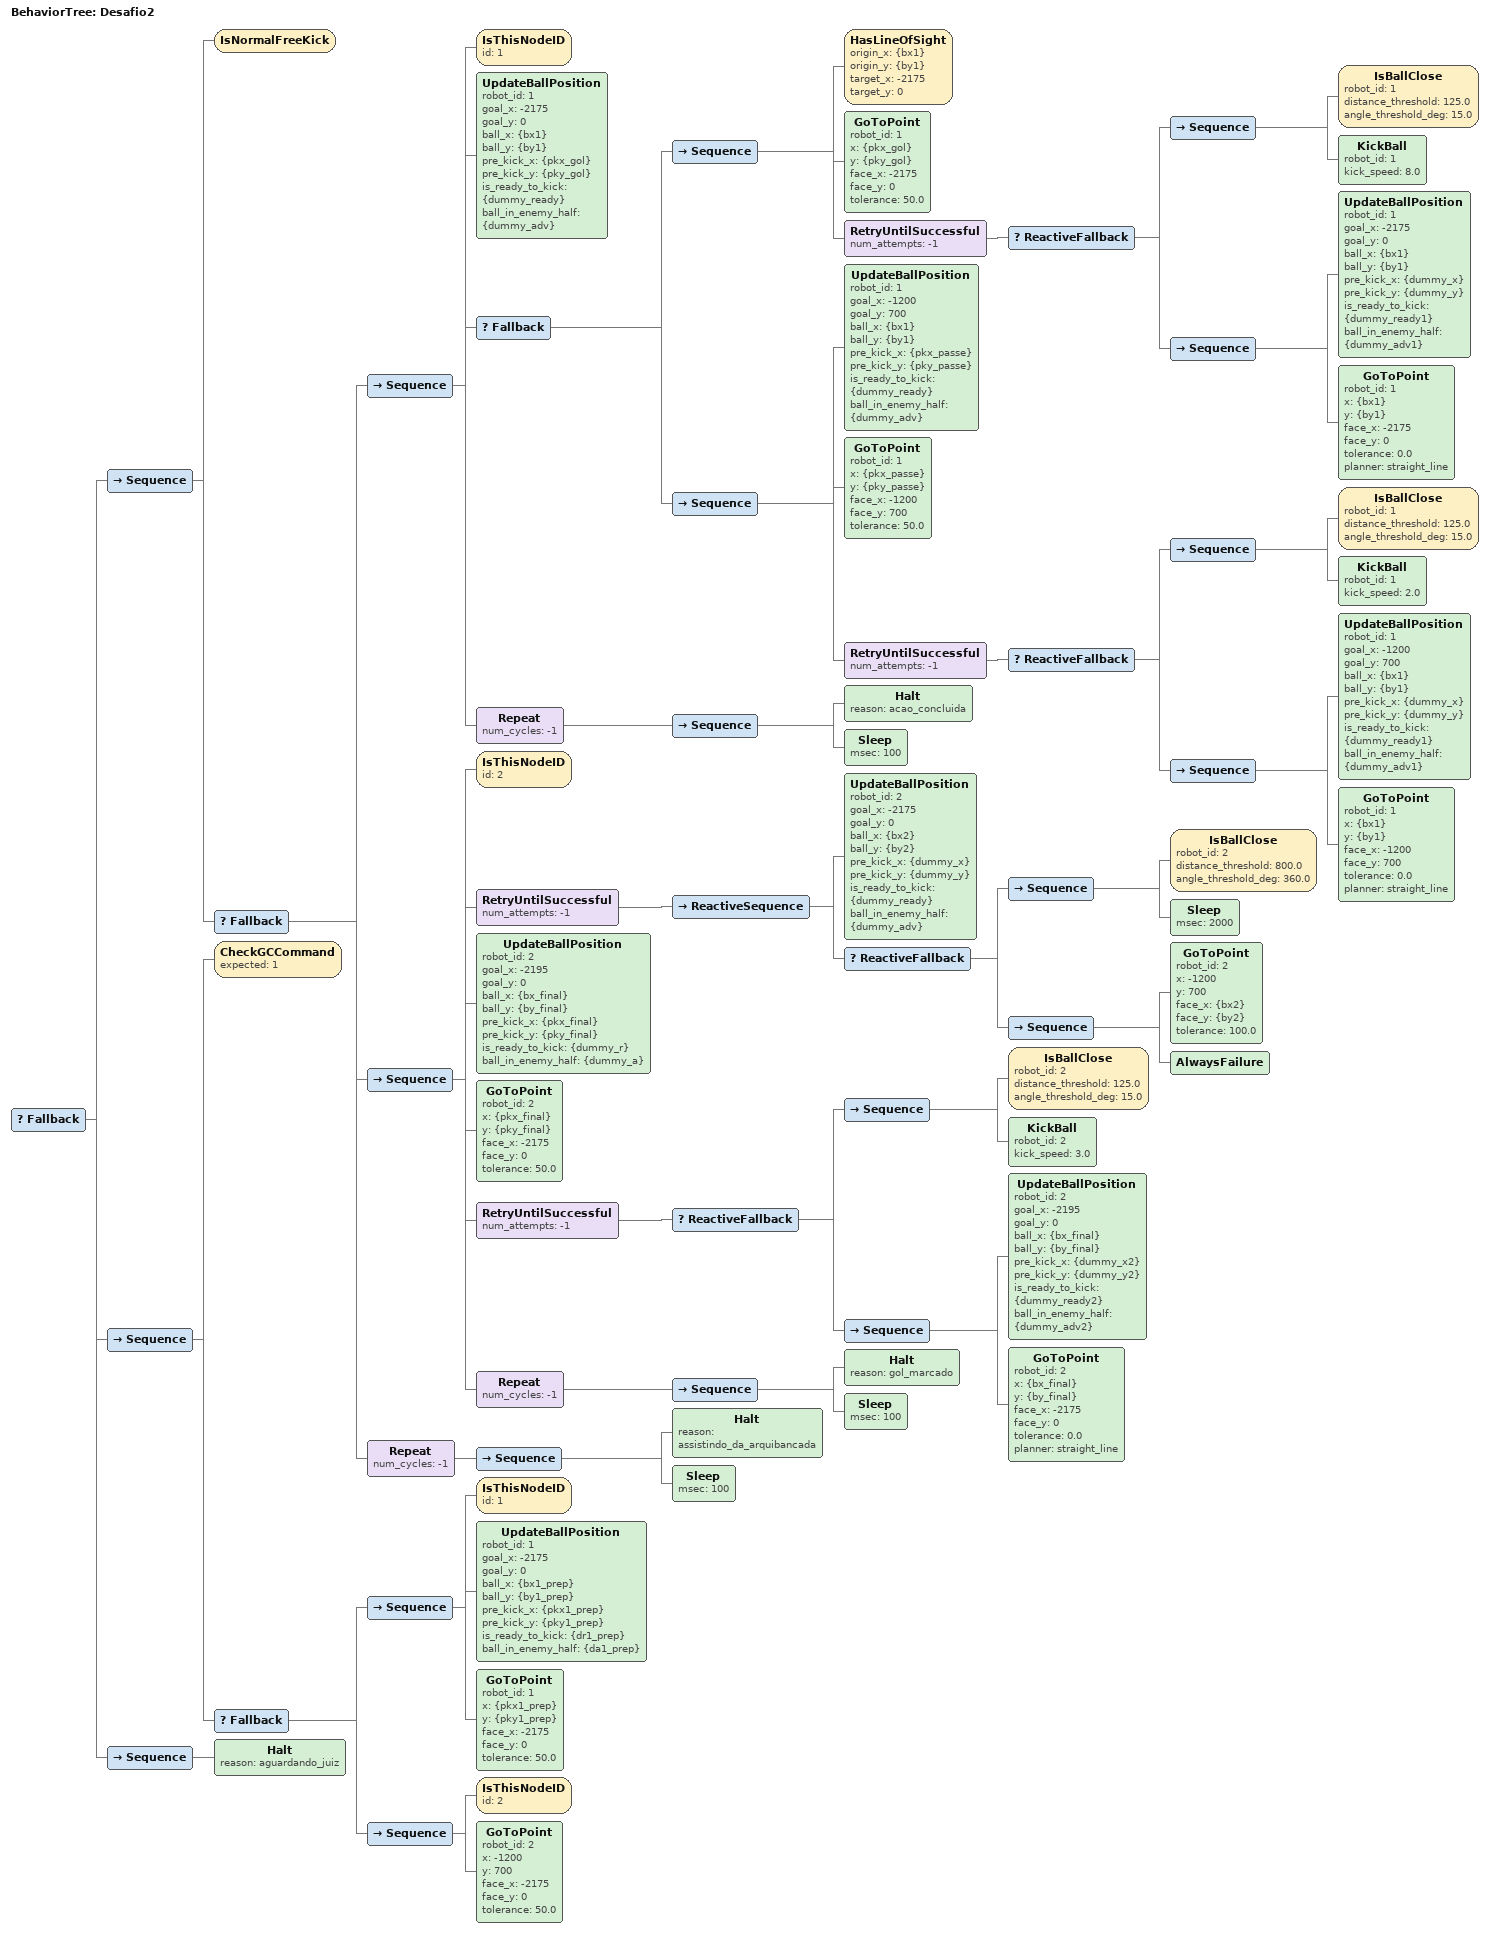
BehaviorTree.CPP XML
<root BTCPP_format="4">
    <BehaviorTree ID="Desafio2">
        <Fallback>

            <!-- FASE DE EXECUÇÃO (Normal Free Kick)            -->
            <Sequence>
                <IsNormalFreeKick/>

                <Fallback>

                    <!-- ROBÔ 1 (O DECISOR: CHUTA OU TOCA)              -->
                    <Sequence>
                        <IsThisNodeID id="1"/>

                        <UpdateBallPosition robot_id="1" goal_x="-2175" goal_y="0"
                                            ball_x="{bx1}" ball_y="{by1}" pre_kick_x="{pkx_gol}" pre_kick_y="{pky_gol}"
                                            is_ready_to_kick="{dummy_ready}" ball_in_enemy_half="{dummy_adv}"/>

                        <Fallback>
                            <!-- OPÇÃO A: CAMINHO LIVRE PRO GOL (Chute Direto) -->
                            <Sequence>
                                <HasLineOfSight origin_x="{bx1}" origin_y="{by1}" target_x="-2175" target_y="0"/>

                                <GoToPoint robot_id="1" x="{pkx_gol}" y="{pky_gol}" face_x="-2175" face_y="0" tolerance="50.0"/>

                                <RetryUntilSuccessful num_attempts="-1">
                                    <ReactiveFallback>
                                        <Sequence>
                                            <IsBallClose robot_id="1" distance_threshold="125.0" angle_threshold_deg="15.0"/>
                                            <KickBall robot_id="1" kick_speed="8.0"/>
                                        </Sequence>
                                        <Sequence>
                                            <UpdateBallPosition robot_id="1" goal_x="-2175" goal_y="0"
                                                                ball_x="{bx1}" ball_y="{by1}" pre_kick_x="{dummy_x}" pre_kick_y="{dummy_y}"
                                                                is_ready_to_kick="{dummy_ready1}" ball_in_enemy_half="{dummy_adv1}"/>
                                            <GoToPoint robot_id="1" x="{bx1}" y="{by1}" face_x="-2175" face_y="0" tolerance="0.0" planner="straight_line"/>
                                        </Sequence>
                                    </ReactiveFallback>
                                </RetryUntilSuccessful>
                            </Sequence>

                            <!-- OPÇÃO B: GOL BLOQUEADO (Passe cadenciado para o Robô 2) -->
                            <Sequence>
                                <UpdateBallPosition robot_id="1" goal_x="-1200" goal_y="700"
                                                    ball_x="{bx1}" ball_y="{by1}" pre_kick_x="{pkx_passe}" pre_kick_y="{pky_passe}"
                                                    is_ready_to_kick="{dummy_ready}" ball_in_enemy_half="{dummy_adv}"/>

                                <GoToPoint robot_id="1" x="{pkx_passe}" y="{pky_passe}" face_x="-1200" face_y="700" tolerance="50.0"/>

                                <RetryUntilSuccessful num_attempts="-1">
                                    <ReactiveFallback>
                                        <Sequence>
                                            <IsBallClose robot_id="1" distance_threshold="125.0" angle_threshold_deg="15.0"/>
                                            <!-- Passe reduzido para a bola parar -->
                                            <KickBall robot_id="1" kick_speed="2.0"/>
                                        </Sequence>
                                        <Sequence>
                                            <UpdateBallPosition robot_id="1" goal_x="-1200" goal_y="700"
                                                                ball_x="{bx1}" ball_y="{by1}" pre_kick_x="{dummy_x}" pre_kick_y="{dummy_y}"
                                                                is_ready_to_kick="{dummy_ready1}" ball_in_enemy_half="{dummy_adv1}"/>
                                            <GoToPoint robot_id="1" x="{bx1}" y="{by1}" face_x="-1200" face_y="700" tolerance="0.0" planner="straight_line"/>
                                        </Sequence>
                                    </ReactiveFallback>
                                </RetryUntilSuccessful>
                            </Sequence>
                        </Fallback>

                        <Repeat num_cycles="-1">
                            <Sequence>
                                <Halt reason="acao_concluida"/>
                                <Sleep msec="100"/>
                            </Sequence>
                        </Repeat>
                    </Sequence>

                    <!-- ROBÔ 2 (O PIVÔ PACIENTE)                       -->
                    <Sequence>
                        <IsThisNodeID id="2"/>

                        <!-- FASE 1 CORRIGIDA: Reatividade máxima para não travar a memória do nó -->
                        <RetryUntilSuccessful num_attempts="-1">
                            <ReactiveSequence>
                                <UpdateBallPosition robot_id="2" goal_x="-2175" goal_y="0"
                                                    ball_x="{bx2}" ball_y="{by2}" pre_kick_x="{dummy_x}" pre_kick_y="{dummy_y}"
                                                    is_ready_to_kick="{dummy_ready}" ball_in_enemy_half="{dummy_adv}"/>
                                <ReactiveFallback>
                                    <Sequence>
                                        <!-- Ignora o ângulo com 360.0 para garantir o disparo se a bola encostar -->
                                        <IsBallClose robot_id="2" distance_threshold="800.0" angle_threshold_deg="360.0"/>
                                        <Sleep msec="2000"/>
                                    </Sequence>
                                    <Sequence>
                                        <GoToPoint robot_id="2" x="-1200" y="700" face_x="{bx2}" face_y="{by2}" tolerance="100.0"/>
                                        <AlwaysFailure/>
                                    </Sequence>
                                </ReactiveFallback>
                            </ReactiveSequence>
                        </RetryUntilSuccessful>

                        <!-- FASE 2: A bola parou! Lê a posição final dela -->
                        <UpdateBallPosition robot_id="2" goal_x="-2195" goal_y="0"
                                            ball_x="{bx_final}" ball_y="{by_final}" pre_kick_x="{pkx_final}" pre_kick_y="{pky_final}"
                                            is_ready_to_kick="{dummy_r}" ball_in_enemy_half="{dummy_a}"/>

                        <GoToPoint robot_id="2" x="{pkx_final}" y="{pky_final}" face_x="-2175" face_y="0" tolerance="50.0"/>

                        <!-- Bote final blindado -->
                        <RetryUntilSuccessful num_attempts="-1">
                            <ReactiveFallback>
                                <Sequence>
                                    <IsBallClose robot_id="2" distance_threshold="125.0" angle_threshold_deg="15.0"/>
                                    <KickBall robot_id="2" kick_speed="3.0"/>
                                </Sequence>
                                <Sequence>
                                    <UpdateBallPosition robot_id="2" goal_x="-2195" goal_y="0"
                                                        ball_x="{bx_final}" ball_y="{by_final}" pre_kick_x="{dummy_x2}" pre_kick_y="{dummy_y2}"
                                                        is_ready_to_kick="{dummy_ready2}" ball_in_enemy_half="{dummy_adv2}"/>
                                    <GoToPoint robot_id="2" x="{bx_final}" y="{by_final}" face_x="-2175" face_y="0" tolerance="0.0" planner="straight_line"/>
                                </Sequence>
                            </ReactiveFallback>
                        </RetryUntilSuccessful>

                        <Repeat num_cycles="-1">
                            <Sequence>
                                <Halt reason="gol_marcado"/>
                                <Sleep msec="100"/>
                            </Sequence>
                        </Repeat>
                    </Sequence>

                    <!-- OUTROS ROBÔS                                   -->
                    <Repeat num_cycles="-1">
                        <Sequence>
                            <Halt reason="assistindo_da_arquibancada"/>
                            <Sleep msec="100"/>
                        </Sequence>
                    </Repeat>

                </Fallback>
            </Sequence>

            <!-- FASE DE PREPARAÇÃO (STOP Command = 1)          -->
            <Sequence>
                <CheckGCCommand expected="1"/>
                <Fallback>
                    <Sequence>
                        <IsThisNodeID id="1"/>
                        <UpdateBallPosition robot_id="1" goal_x="-2175" goal_y="0"
                                            ball_x="{bx1_prep}" ball_y="{by1_prep}" pre_kick_x="{pkx1_prep}" pre_kick_y="{pky1_prep}"
                                            is_ready_to_kick="{dr1_prep}" ball_in_enemy_half="{da1_prep}"/>
                        <!-- Posiciona atrás da bola mirando no gol para tentar o chute direto -->
                        <GoToPoint robot_id="1" x="{pkx1_prep}" y="{pky1_prep}" face_x="-2175" face_y="0" tolerance="50.0"/>
                    </Sequence>
                    <Sequence>
                        <IsThisNodeID id="2"/>
                        <GoToPoint robot_id="2" x="-1200" y="700" face_x="-2175" face_y="0" tolerance="50.0"/>
                    </Sequence>
                </Fallback>
            </Sequence>

            <!-- ESTADO INATIVO (HALT = 0 ou outros)            -->
            <Sequence>
                <Halt reason="aguardando_juiz"/>
            </Sequence>

        </Fallback>
    </BehaviorTree>
</root>
